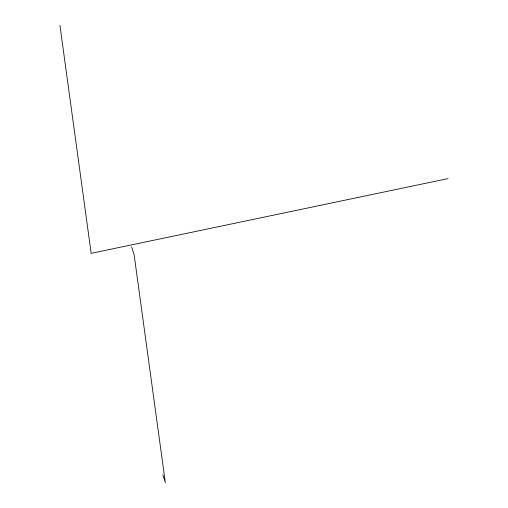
<?xml version="1.0" encoding="UTF-8"?>
<svg xmlns="http://www.w3.org/2000/svg" width="508" height="508" viewBox="0 0 508 508"><rect width="100%" height="100%" fill="white"/><g stroke="black" fill="none" stroke-linecap="round" stroke-linejoin="round"><path stroke-width="0.76" d="M448.062 178.594L91.167 253.346L59.938 25.4M131.604 246.913L134.106 254.654L165.335 482.6L162.827 474.859"/></g></svg>
